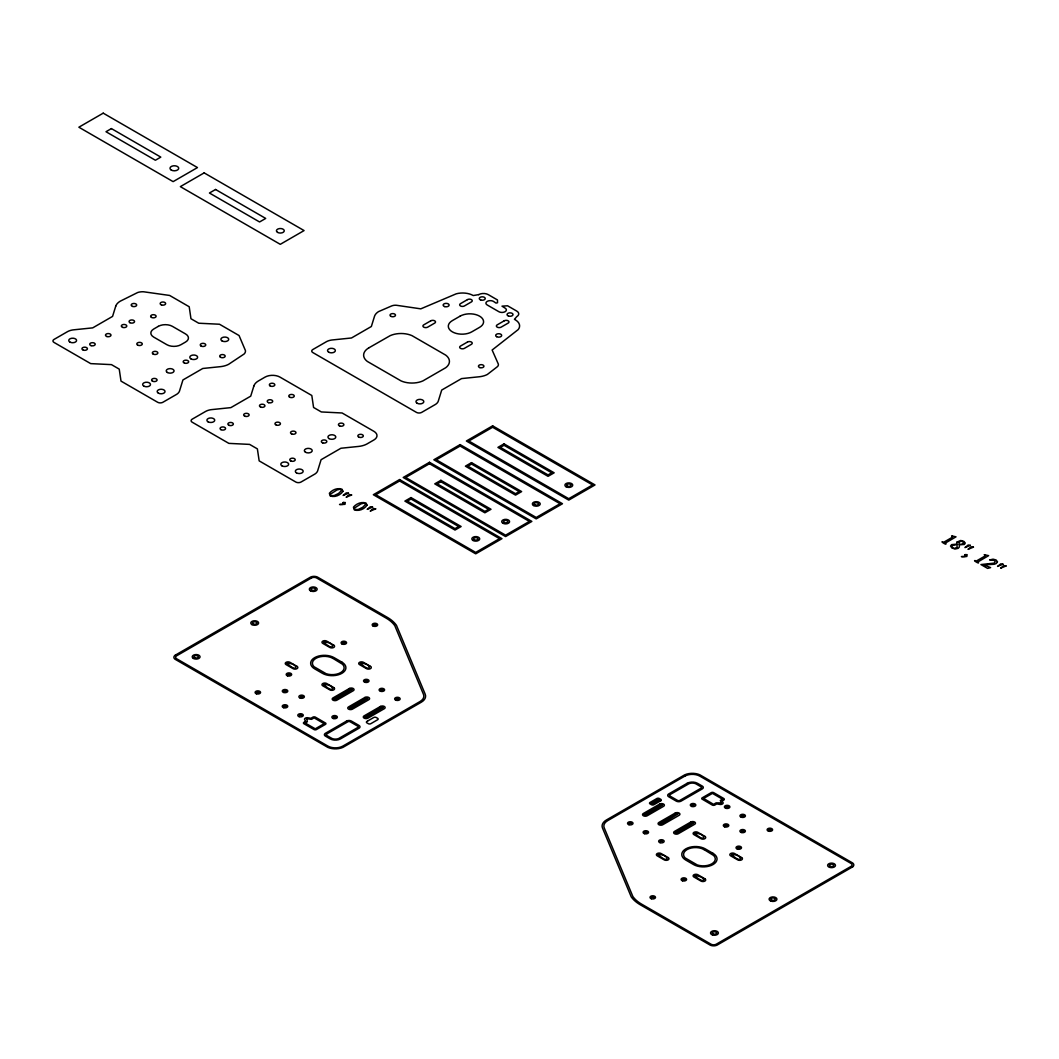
<?xml version="1.0" encoding="UTF-8"?>
<svg xmlns="http://www.w3.org/2000/svg" width="1059" height="1059" viewBox="0 0 1059 1059"><rect width="100%" height="100%" fill="white"/><g stroke="black" fill="none" stroke-linecap="round" stroke-linejoin="round"><path stroke-width="1.5" d="M305.204 723.019L307.362 721.761L307.017 720.014C304.595 717.645 311.187 719.524 311.558 719.326L314.126 717.87L324.173 723.668L315.278 728.817L305.204 723.032M956.992 542.102L956.952 544.127L951.591 544.63L950.532 546.073L952.041 548.099L955.271 548.986L958.223 548.337L959.375 546.934L959.216 544.776L964.392 544.485L965.252 543.029L963.796 541.321L960.738 540.474L956.992 542.102M478.681 294.627L473.241 295.54A15.064 8.697 0 0 0 456.257 293.806L420.794 308.844L396.582 305.296A6.473 3.733 0 0 0 391.578 305.972L378.513 311.624A16.573 9.571 0 0 0 374.489 316.35L371.352 326.503L351.495 337.98L333.108 339.873A11.874 6.857 0 0 0 326.649 341.567L312.815 349.536A3.693 2.131 0 0 0 312.815 352.554L416.452 412.388A3.693 2.131 0 0 0 421.667 412.388L435.487 404.406A11.874 6.857 0 0 0 438.426 400.673L441.709 390.056L461.565 378.592L479.158 376.779A16.573 9.571 0 0 0 487.352 374.462L497.108 366.904A6.473 3.733 0 0 0 498.299 364.018L492.131 350.026L518.208 329.574A15.064 8.697 0 0 0 515.203 319.765L514.436 319.328L516.766 316.628A6.764 3.905 0 0 0 516.766 311.094L507.565 305.786L502.006 306.157L505.09 308.116A4.395 2.542 0 0 1 505.09 311.703A4.395 2.542 0 0 1 498.868 311.703L487.206 304.966A4.395 2.542 0 0 1 487.206 301.378A4.395 2.542 0 0 1 493.428 301.378L496.009 303.099L497.545 302.728L497.465 299.949L488.252 294.627A6.764 3.905 0 0 0 478.681 294.627M945.343 543.068C948.573 546.669 937.877 539.984 943.768 542.208L952.69 537.059L951.631 535.854L956.012 536.834L945.343 543.068M977.947 561.892C981.177 565.493 970.481 558.808 976.372 561.018L985.294 555.882L984.235 554.678L988.616 555.657L977.947 561.892M256.874 692.282L258.806 692.44L256.874 692.282M287.055 663.318C298.453 674.543 299.022 662.894 287.055 663.318M284.077 690.945L286.023 691.09L284.077 690.945M287.955 674.331L289.901 674.477L287.955 674.331M284.037 706.181L285.983 706.327L284.037 706.181M300.663 696.584L302.609 696.729L300.663 696.584M299.591 715.156L301.524 715.302L299.591 715.156M323.776 642.125C335.173 653.337 335.743 641.701 323.776 642.125M323.776 684.524C335.173 695.75 335.743 684.101 323.776 684.524M342.878 642.628L344.81 642.787L342.878 642.628M334.009 698.9L335.756 699.417L352.25 689.475L350.503 689.263L334.009 698.9M333.664 716.983L335.597 717.128L333.664 716.983M349.563 707.875L351.297 708.392L367.791 698.45L366.043 698.238L349.563 707.875M360.497 663.318C371.894 674.543 372.464 662.894 360.497 663.318M373.959 624.678L375.905 624.823L373.959 624.678M365.315 680.752L367.261 680.897L365.315 680.752M365.103 716.85L366.851 717.367L383.332 707.425L381.597 707.213L365.103 716.85M380.909 689.753L382.842 689.899L380.909 689.753M396.45 698.728L398.396 698.874L396.45 698.728M629.324 823.174L631.27 823.32L629.324 823.174M644.349 814.477L646.096 814.993L662.577 805.052L660.829 804.84L644.349 814.477M644.865 832.149L646.811 832.295L644.865 832.149M659.889 823.452L661.637 823.968L678.025 813.894L676.383 813.815L659.889 823.452M660.459 841.15L662.391 841.296L660.459 841.15M658.195 854.534C669.579 865.746 670.148 854.11 658.195 854.534M651.814 897.225L653.747 897.37L651.814 897.225M675.443 832.427L677.178 832.943L693.671 823.002L691.924 822.79L675.443 832.427M692.109 804.919L694.055 805.065L692.215 804.774M682.896 879.274L684.842 879.42L682.896 879.274M694.916 833.327C706.313 844.553 706.882 832.904 694.916 833.327M694.916 875.727C705.612 886.184 707.69 876.548 695.022 875.594M721.391 802.907L716.122 802.868L713.554 804.337L703.6 798.446L712.442 793.376L722.476 799.161L720.319 800.432L721.391 802.907M726.183 806.746L728.129 806.892L726.183 806.746M725.111 825.332L727.043 825.477L725.111 825.332M731.637 854.534C743.034 865.746 743.603 854.11 731.637 854.534M741.737 815.721L743.67 815.867L741.737 815.721M737.805 847.571L739.751 847.716L737.805 847.571M741.697 830.958L743.63 831.103L741.697 830.958M768.9 829.621L770.846 829.766L768.9 829.621M959.11 542.076L959.15 544.366L961.837 544.273L964.167 542.671L961.453 541.096L959.11 542.076M115.709 306.25L112.572 316.403L92.715 327.866L74.329 329.759A11.874 6.857 0 0 0 67.392 331.719L54.035 339.423A3.693 2.131 0 0 0 54.035 342.441L90.703 363.621L111.46 364.627L119.23 369.114L121.004 381.108L157.659 402.274A3.693 2.131 0 0 0 162.887 402.274L176.707 394.305A11.874 6.857 0 0 0 179.646 390.572L182.929 379.956L202.785 368.479L220.378 366.666A16.573 9.571 0 0 0 228.572 364.349L244.126 353.984A9.968 5.758 0 0 0 245.423 350.542L239.056 335.531L219.504 324.239L198.735 323.22L190.964 318.733L189.204 306.753L169.639 295.448L143.627 291.781A9.968 5.758 0 0 0 137.67 292.522L120.316 301.153A16.573 9.571 0 0 0 115.709 306.25M253.869 386.006L250.718 396.159L230.875 407.622L212.488 409.529A11.874 6.857 0 0 0 205.539 411.474L192.182 419.179A3.693 2.131 0 0 0 192.182 422.197L228.863 443.377L249.606 444.396L257.377 448.884L259.164 460.877L295.805 482.03A3.693 2.131 0 0 0 301.034 482.03L314.867 474.061A11.874 6.857 0 0 0 317.806 470.328L321.089 459.712L340.932 448.248L358.524 446.435A16.573 9.571 0 0 0 366.718 444.105L373.906 439.962A10.564 6.102 0 0 0 373.906 431.331L342.11 412.984L321.34 411.951L313.57 407.463L311.809 395.484L279.986 377.11A10.564 6.102 0 0 0 265.054 377.11L258.462 380.922A16.573 9.571 0 0 0 253.869 386.006M341.964 490.145L338.562 493.468L334.128 495.586L330.699 495.638L330.527 494.103L336.908 489.999L339.899 489.218L341.964 490.145M366.03 504.031L362.615 507.367L358.18 509.472L354.752 509.525L354.58 507.989L360.96 503.899L363.965 503.104L366.03 504.031M997.459 561.786L996.294 563.52L994.176 564.275L983.983 564.857L990.589 567.611L987.623 568.405L980.938 564.553L994.097 563.136L995.208 561.733L994.322 560.423L989.622 559.92L993.064 559.178L996.042 559.946L997.459 561.786M348.53 493.229L343.116 495.453L346.333 492.859L348.53 493.229M372.596 507.129L367.182 509.339L370.385 506.745L372.596 507.129M970.375 545.385L964.961 547.596L968.178 545.001L970.375 545.385M1002.979 564.209L997.565 566.419L1000.781 563.825L1002.979 564.209M351.601 495.003L346.174 497.214L349.391 494.606L351.601 495.003M375.654 508.889L370.24 511.1L373.443 508.492L375.654 508.889M973.446 547.146L968.019 549.356L971.235 546.762L973.446 547.146M1006.05 565.969L1000.623 568.18L1003.839 565.572L1006.05 565.969M343.235 502.469L342.812 502.999C348.557 505.527 331.282 504.19 344.969 504.349L345.3 502.522L343.235 502.469M965.08 554.625L964.656 555.141C970.401 557.669 953.14 556.346 966.814 556.491L967.158 554.664L965.08 554.625M952.901 545.345L951.763 546.682L952.623 547.913L954.569 548.456L957.111 547.251L957.018 544.538L952.901 545.345M342.984 491.31C340.23 495.294 334.843 497.651 330.143 495.93L329.362 493.269C332.327 489.721 337.477 487.59 341.978 489.192L342.984 491.31M367.049 505.196C364.283 509.194 358.895 511.537 354.209 509.816L353.428 507.155C356.393 503.621 361.543 501.489 366.043 503.078L367.049 505.196M368.704 347.934L367.314 348.861A17.884 10.325 0 0 0 367.314 361.423L401.083 380.922A17.884 10.325 0 0 0 422.859 380.922L445.733 367.711A17.884 10.325 0 0 0 445.733 355.136L411.977 335.637A17.884 10.325 0 0 0 390.202 335.637L368.704 347.934M175.423 655.084L174.987 655.375A5.441 3.151 0 0 0 174.987 659.201L327.84 747.389A12.377 7.148 0 0 0 342.904 747.389L421.244 702.249A14.919 8.618 0 0 0 425.188 694.161L396.476 625.353A41.5 23.96 0 0 0 387.369 617.384L317.356 577.009A5.441 3.151 0 0 0 310.724 577.009L175.423 655.084M326.662 733.993L326.476 734.112A1.694 0.98 0 0 0 326.476 735.303L331.983 738.454A5.56 3.217 0 0 0 338.761 738.454L357.889 727.44A1.694 0.98 0 0 0 357.889 726.249L350.026 721.709A1.694 0.98 0 0 0 347.961 721.709L326.662 733.993M669.976 794.634L669.804 794.766A1.694 0.98 0 0 0 669.804 795.958L677.654 800.485A1.694 0.98 0 0 0 679.719 800.485L701.204 788.095A1.694 0.98 0 0 0 701.204 786.89L695.697 783.739A5.56 3.217 0 0 0 688.919 783.739L669.976 794.634M852.694 866.831L716.956 945.197A5.441 3.151 0 0 1 710.337 945.197L640.324 904.81A41.5 23.96 0 0 1 631.217 896.841L602.492 828.032A14.919 8.618 0 0 1 606.45 819.957L684.776 774.804A12.377 7.148 0 0 1 699.84 774.804L852.694 863.006A5.441 3.151 0 0 1 852.694 866.831M659.505 800.048L652.675 803.98L651.298 803.185L658.089 799.241L659.505 800.035M367.552 721.073L366.811 721.51A1.84 1.059 0 0 0 366.811 722.807L368.453 723.76A1.84 1.059 0 0 0 370.69 723.76L377.759 719.67A1.84 1.059 0 0 0 377.759 718.386L376.289 717.525A1.84 1.059 0 0 0 373.695 717.525L367.552 721.073M660.869 800.683L653.985 804.681A1.84 1.059 0 0 1 651.391 804.681L649.922 803.821A1.84 1.059 0 0 1 649.922 802.523L656.99 798.446A1.84 1.059 0 0 1 659.227 798.446L660.869 799.399A1.84 1.059 0 0 1 660.869 800.683M305.535 721.391L303.827 722.384A1.84 1.059 0 0 0 303.827 723.668L314.139 729.611A1.84 1.059 0 0 0 316.363 729.611L325.391 724.409A1.84 1.059 0 0 0 325.682 723.138L315.436 717.168A1.84 1.059 0 0 0 312.842 717.168L310.922 718.28L307.282 717.698A2.753 1.589 0 0 0 304.529 719.286L305.535 721.391M723.853 799.823L722.145 800.803L723.151 802.907A2.753 1.589 0 0 1 720.411 804.496L716.758 803.927L714.851 805.039A1.84 1.059 0 0 1 712.257 805.039L701.998 799.068A1.84 1.059 0 0 1 702.289 797.784L711.317 792.582A1.84 1.059 0 0 1 713.554 792.582L723.853 798.539A1.84 1.059 0 0 1 723.853 799.823M103.226 113.154L78.869 127.212L173.12 181.632L197.477 167.574L103.226 113.154M111.407 128.589L105.993 131.726L155.395 160.24L160.809 157.116L111.407 128.589M204.162 172.882L180.348 186.636L280.278 244.325L304.079 230.571L204.162 172.882M215.559 189.482L209.43 193.016L259.574 221.966L265.703 218.432L215.559 189.482M158.334 326.344L153.74 329.005A9.955 5.745 0 0 0 153.74 337.119L166.885 344.704A9.955 5.745 0 0 0 180.943 344.704L185.537 342.057A9.955 5.745 0 0 0 185.537 333.929L172.392 326.344A9.955 5.745 0 0 0 158.334 326.344M430.748 320.824L423.746 324.861A2.793 1.615 0 0 0 423.746 327.138A2.793 1.615 0 0 0 427.704 327.138L434.693 323.101A2.793 1.615 0 0 0 434.693 320.824A2.793 1.615 0 0 0 430.748 320.824M467.469 299.618L460.48 303.668A2.793 1.615 0 0 0 460.48 305.945A2.793 1.615 0 0 0 464.424 305.945L471.414 301.908A2.793 1.615 0 0 0 471.414 299.618A2.793 1.615 0 0 0 467.469 299.618M460.122 316.138L452.339 320.625A13.741 7.929 0 0 0 452.339 331.851A13.741 7.929 0 0 0 471.784 331.851L479.555 327.363A13.741 7.929 0 0 0 479.555 316.138A13.741 7.929 0 0 0 460.122 316.138M467.469 342.031L460.48 346.068A2.793 1.615 0 0 0 460.48 348.345A2.793 1.615 0 0 0 464.424 348.345L471.414 344.307A2.793 1.615 0 0 0 471.414 342.031A2.793 1.615 0 0 0 467.469 342.031M504.19 320.824L497.201 324.861A2.793 1.615 0 0 0 497.201 327.138A2.793 1.615 0 0 0 501.145 327.138L508.148 323.101A2.793 1.615 0 0 0 508.148 320.824A2.793 1.615 0 0 0 504.19 320.824M399.6 479.555L373.324 494.725L475.703 553.831L501.992 538.66L399.6 479.555M429.477 462.293L403.201 477.477L505.593 536.582L531.87 521.412L429.477 462.293M460.109 444.608L433.833 459.778L536.225 518.897L562.501 503.727L460.109 444.608M492.634 425.837L466.357 441.007L568.749 500.113L595.026 484.943L492.634 425.837M399.6 480.971L375.786 494.725L475.703 552.414L499.517 538.66L399.6 480.971M429.477 463.723L405.663 477.477L505.593 535.166L529.394 521.412L429.477 463.723M460.109 446.038L436.308 459.778L536.225 517.467L560.039 503.727L460.109 446.038M492.634 427.254L468.833 441.007L568.749 498.696L592.563 484.943L492.634 427.254M410.998 497.571L404.869 501.106L455.013 530.056L461.142 526.522L410.998 497.571M440.875 480.323L434.746 483.857L484.89 512.808L491.019 509.273L440.875 480.323M471.507 462.624L465.391 466.172L515.534 495.122L521.65 491.575L471.507 462.624M504.031 443.853L497.915 447.388L548.059 476.338L554.175 472.804L504.031 443.853M410.998 498.988L407.344 501.106L455.013 528.626L458.666 526.522L410.998 498.988M440.875 481.739L437.221 483.857L484.89 511.378L488.543 509.273L440.875 481.739M471.507 464.054L467.853 466.172L515.534 493.693L519.188 491.575L471.507 464.054M504.031 445.283L500.377 447.388L548.059 474.909L551.713 472.804L504.031 445.283M311.425 577.989L176.694 655.773A3.693 2.131 0 0 0 176.694 658.791L327.853 746.066A10.63 6.129 0 0 0 342.891 746.066L419.986 701.548A13.211 7.625 0 0 0 423.481 694.373L394.808 625.684A39.62 22.874 0 0 0 386.111 618.099L316.654 577.989A3.693 2.131 0 0 0 311.425 577.989M349.351 688.496L333.016 697.921A2.753 1.589 0 0 0 333.016 700.171A2.753 1.589 0 0 0 336.908 700.171L353.229 690.746A2.753 1.589 0 0 0 353.229 688.496A2.753 1.589 0 0 0 349.351 688.496M364.892 697.471L348.57 706.896A2.753 1.589 0 0 0 348.57 709.146A2.753 1.589 0 0 0 352.448 709.146L368.784 699.721A2.753 1.589 0 0 0 368.784 697.471A2.753 1.589 0 0 0 364.892 697.471M346.558 721.073L325.391 733.305A3.442 1.986 0 0 0 325.391 736.111L330.196 738.891A7.307 4.223 0 0 0 340.535 738.891L358.975 728.248A3.442 1.986 0 0 0 358.975 725.428L351.429 721.073A3.442 1.986 0 0 0 346.558 721.073M380.433 706.459L364.111 715.871A2.753 1.589 0 0 0 364.111 718.121A2.753 1.589 0 0 0 368.002 718.121L384.324 708.696A2.753 1.589 0 0 0 384.324 706.459A2.753 1.589 0 0 0 380.433 706.459M684.802 776.141L607.694 820.646A13.211 7.625 0 0 0 604.199 827.82L632.872 896.523A39.62 22.874 0 0 0 641.582 904.108L711.039 944.204A3.693 2.131 0 0 0 716.255 944.204L850.986 866.421A3.693 2.131 0 0 0 850.986 863.403L699.827 776.141A10.63 6.129 0 0 0 684.802 776.141M687.145 783.303L668.706 793.946A3.442 1.986 0 0 0 668.706 796.765L676.251 801.12A3.442 1.986 0 0 0 681.122 801.12L702.289 788.902A3.442 1.986 0 0 0 702.289 786.082L697.484 783.303A7.307 4.223 0 0 0 687.145 783.303M659.678 804.072L643.356 813.497A2.753 1.589 0 0 0 643.356 815.748A2.753 1.589 0 0 0 647.248 815.748L663.569 806.323A2.753 1.589 0 0 0 663.569 804.072A2.753 1.589 0 0 0 659.678 804.072M675.232 813.06L658.897 822.472A2.753 1.589 0 0 0 658.897 824.723A2.753 1.589 0 0 0 662.788 824.723L679.11 815.298A2.753 1.589 0 0 0 679.11 813.06A2.753 1.589 0 0 0 675.232 813.06M690.772 822.036L674.451 831.461A2.753 1.589 0 0 0 674.451 833.698A2.753 1.589 0 0 0 678.342 833.698L694.664 824.273A2.753 1.589 0 0 0 694.664 822.036A2.753 1.589 0 0 0 690.772 822.036M332.95 658.394L330.382 657.255A11.98 6.923 0 0 0 315.913 658.354A11.98 6.923 0 0 0 314.007 666.707L326.172 673.723A11.98 6.923 0 0 0 340.641 672.624A11.98 6.923 0 0 0 342.534 664.271L332.95 658.394M704.089 849.622L701.508 848.484A11.98 6.923 0 0 0 687.053 849.583A11.98 6.923 0 0 0 685.147 857.922L697.299 864.951A11.98 6.923 0 0 0 711.767 863.853A11.98 6.923 0 0 0 713.673 855.5L704.089 849.622M704.884 836.385L697.881 832.348A2.793 1.615 0 0 0 693.936 832.348A2.793 1.615 0 0 0 693.936 834.624L700.926 838.662A2.793 1.615 0 0 0 704.884 838.662A2.793 1.615 0 0 0 704.884 836.385M741.604 857.578L734.602 853.541A2.793 1.615 0 0 0 730.657 853.541A2.793 1.615 0 0 0 730.657 855.831L737.66 859.868A2.793 1.615 0 0 0 741.604 859.868A2.793 1.615 0 0 0 741.604 857.578M713.011 853.342L705.241 848.855A13.741 7.929 0 0 0 685.808 848.855A13.741 7.929 0 0 0 685.808 860.08L693.579 864.568A13.741 7.929 0 0 0 713.011 864.568A13.741 7.929 0 0 0 713.011 853.342M333.744 645.169L326.754 641.132A2.793 1.615 0 0 0 322.796 641.132A2.793 1.615 0 0 0 322.796 643.409L329.799 647.446A2.793 1.615 0 0 0 333.744 647.446A2.793 1.615 0 0 0 333.744 645.169M370.465 666.376L363.475 662.338A2.793 1.615 0 0 0 359.531 662.338A2.793 1.615 0 0 0 359.531 664.615L366.52 668.653A2.793 1.615 0 0 0 370.465 668.653A2.793 1.615 0 0 0 370.465 666.376M341.885 662.127L334.101 657.639A13.741 7.929 0 0 0 314.669 657.639A13.741 7.929 0 0 0 314.669 668.851L322.439 673.339A13.741 7.929 0 0 0 341.885 673.339A13.741 7.929 0 0 0 341.885 662.127M668.163 857.578L661.16 853.541A2.793 1.615 0 0 0 657.215 853.541A2.793 1.615 0 0 0 657.215 855.831L664.205 859.868A2.793 1.615 0 0 0 668.15 859.868A2.793 1.615 0 0 0 668.15 857.578M704.884 878.785L697.881 874.747A2.793 1.615 0 0 0 693.936 874.747A2.793 1.615 0 0 0 693.936 877.024L700.926 881.062A2.793 1.615 0 0 0 704.884 881.062A2.793 1.615 0 0 0 704.884 878.785M297.023 666.376L290.02 662.338A2.793 1.615 0 0 0 286.076 662.338A2.793 1.615 0 0 0 286.076 664.615L293.078 668.653A2.793 1.615 0 0 0 297.023 668.653A2.793 1.615 0 0 0 297.023 666.376M333.744 687.582L326.754 683.532A2.793 1.615 0 0 0 322.796 683.532A2.793 1.615 0 0 0 322.796 685.822L329.799 689.859A2.793 1.615 0 0 0 333.744 689.859A2.793 1.615 0 0 0 333.744 687.582M222.033 340.919A3.918 2.264 0 0 0 228.585 339.899A3.918 2.264 0 0 0 223.78 337.133A3.918 2.264 0 0 0 222.033 340.919M184.557 363.131A2.753 1.589 0 0 0 188.687 361.754A2.753 1.589 0 0 0 184.557 360.378A2.753 1.589 0 0 0 184.557 363.131M91.087 345.644A2.753 1.589 0 0 0 95.217 344.268A2.753 1.589 0 0 0 91.087 342.891A2.753 1.589 0 0 0 91.087 345.644M69.881 342.057A3.918 2.264 0 0 0 76.447 341.038A3.918 2.264 0 0 0 71.641 338.271A3.918 2.264 0 0 0 69.881 342.057M158.334 393.127A3.918 2.264 0 0 0 164.9 392.108A3.918 2.264 0 0 0 160.094 389.328A3.918 2.264 0 0 0 158.334 393.127M83.304 350.119A2.753 1.589 0 0 0 87.434 348.755A2.753 1.589 0 0 0 83.304 347.378A2.753 1.589 0 0 0 83.304 350.119M143.799 386.085A3.918 2.264 0 0 0 150.365 385.066A3.918 2.264 0 0 0 145.56 382.299A3.918 2.264 0 0 0 143.799 386.085M152.403 381.121A2.753 1.589 0 0 0 156.997 380.406A2.753 1.589 0 0 0 153.634 378.46A2.753 1.589 0 0 0 152.403 381.121M132.574 306.422A2.753 1.589 0 0 0 136.69 305.045A2.753 1.589 0 0 0 132.574 303.668A2.753 1.589 0 0 0 132.574 306.422M201.064 346.041A2.753 1.589 0 0 0 205.658 345.327A2.753 1.589 0 0 0 202.295 343.381A2.753 1.589 0 0 0 201.064 346.041M106.866 336.524A2.753 1.589 0 0 0 110.996 335.147A2.753 1.589 0 0 0 106.866 333.77A2.753 1.589 0 0 0 106.866 336.524M122.685 327.403A2.753 1.589 0 0 0 126.802 326.026A2.753 1.589 0 0 0 122.685 324.663A2.753 1.589 0 0 0 122.685 327.403M220.497 357.254A2.753 1.589 0 0 0 225.09 356.552A2.753 1.589 0 0 0 221.728 354.606A2.753 1.589 0 0 0 220.497 357.254M167.362 372.477A3.918 2.264 0 0 0 173.928 371.471A3.918 2.264 0 0 0 169.122 368.691A3.918 2.264 0 0 0 167.362 372.477M137.604 345.075A2.753 1.589 0 0 0 142.197 344.36A2.753 1.589 0 0 0 138.835 342.414A2.753 1.589 0 0 0 137.604 345.075M129.873 322.664A2.753 1.589 0 0 0 134.467 321.949A2.753 1.589 0 0 0 131.104 320.003A2.753 1.589 0 0 0 129.873 322.664M190.938 358.869A3.918 2.264 0 0 0 197.503 357.849A3.918 2.264 0 0 0 192.698 355.083A3.918 2.264 0 0 0 190.938 358.869M153.145 354.05A2.753 1.589 0 0 0 157.751 353.335A2.753 1.589 0 0 0 154.389 351.389A2.753 1.589 0 0 0 153.145 354.05M161.537 304.966A2.753 1.589 0 0 0 165.654 303.589A2.753 1.589 0 0 0 161.537 302.212A2.753 1.589 0 0 0 161.537 304.966M151.437 317.382A2.753 1.589 0 0 0 156.03 316.681A2.753 1.589 0 0 0 152.668 314.735A2.753 1.589 0 0 0 151.437 317.382M417.114 403.227A3.918 2.264 0 0 0 423.679 402.221A3.918 2.264 0 0 0 418.874 399.442A3.918 2.264 0 0 0 417.114 403.227M444.648 306.58A2.992 1.721 0 0 0 449.122 305.085A2.992 1.721 0 0 0 444.648 303.589A2.992 1.721 0 0 0 444.648 306.58M479.82 367.605A2.753 1.589 0 0 0 483.937 366.229A2.753 1.589 0 0 0 479.82 364.852A2.753 1.589 0 0 0 479.82 367.605M328.674 352.17A3.918 2.264 0 0 0 335.226 351.151A3.918 2.264 0 0 0 330.421 348.385A3.918 2.264 0 0 0 328.674 352.17M390.811 316.297A2.753 1.589 0 0 0 395.417 315.582A2.753 1.589 0 0 0 392.042 313.649A2.753 1.589 0 0 0 390.811 316.297M496.578 336.656A2.992 1.721 0 0 0 501.582 335.875A2.992 1.721 0 0 0 497.915 333.77A2.992 1.721 0 0 0 496.578 336.656M480.773 300.015A2.992 1.721 0 0 0 485.247 298.532A2.992 1.721 0 0 0 480.773 297.036A2.992 1.721 0 0 0 480.773 300.015M508.532 316.045A2.992 1.721 0 0 0 513.019 314.563A2.992 1.721 0 0 0 508.532 313.067A2.992 1.721 0 0 0 508.532 316.045M768.49 831.143A2.753 1.589 0 0 0 772.607 829.766A2.753 1.589 0 0 0 768.49 828.39A2.753 1.589 0 0 0 768.49 831.143M771.045 901.143A3.918 2.264 0 0 0 776.922 899.184A3.918 2.264 0 0 0 771.045 897.225A3.918 2.264 0 0 0 771.045 901.143M737.395 849.093A2.753 1.589 0 0 0 741.512 847.716A2.753 1.589 0 0 0 737.395 846.34A2.753 1.589 0 0 0 737.395 849.093M682.486 880.797A2.753 1.589 0 0 0 686.603 879.42A2.753 1.589 0 0 0 682.486 878.043A2.753 1.589 0 0 0 682.486 880.797M712.495 934.951A3.918 2.264 0 0 0 718.373 932.992A3.918 2.264 0 0 0 712.495 931.02A3.918 2.264 0 0 0 712.495 934.951M651.391 898.747A2.753 1.589 0 0 0 655.508 897.37A2.753 1.589 0 0 0 651.391 895.993A2.753 1.589 0 0 0 651.391 898.747M829.581 867.347A3.918 2.264 0 0 0 835.472 865.375A3.918 2.264 0 0 0 829.581 863.416A3.918 2.264 0 0 0 829.581 867.347M724.687 826.841A2.753 1.589 0 0 0 728.804 825.477A2.753 1.589 0 0 0 724.687 824.101A2.753 1.589 0 0 0 724.687 826.841M660.035 842.673A2.753 1.589 0 0 0 664.152 841.296A2.753 1.589 0 0 0 660.035 839.919A2.753 1.589 0 0 0 660.035 842.673M691.699 806.442A2.753 1.589 0 0 0 695.816 805.065A2.753 1.589 0 0 0 691.699 803.688A2.753 1.589 0 0 0 691.699 806.442M741.313 817.244A2.753 1.589 0 0 0 745.43 815.867A2.753 1.589 0 0 0 741.313 814.503A2.753 1.589 0 0 0 741.313 817.244M725.772 808.269A2.753 1.589 0 0 0 729.889 806.892A2.753 1.589 0 0 0 725.772 805.528A2.753 1.589 0 0 0 725.772 808.269M741.274 832.48A2.753 1.589 0 0 0 745.39 831.103A2.753 1.589 0 0 0 741.274 829.74A2.753 1.589 0 0 0 741.274 832.48M628.9 824.696A2.753 1.589 0 0 0 633.017 823.32A2.753 1.589 0 0 0 628.9 821.956A2.753 1.589 0 0 0 628.9 824.696M644.454 833.671A2.753 1.589 0 0 0 648.571 832.295A2.753 1.589 0 0 0 644.454 830.931A2.753 1.589 0 0 0 644.454 833.671M713.369 934.064A2.158 1.244 0 0 0 716.612 932.992A2.158 1.244 0 0 0 713.369 931.907A2.158 1.244 0 0 0 713.369 934.064M771.918 900.269A2.158 1.244 0 0 0 775.162 899.184A2.158 1.244 0 0 0 771.918 898.098A2.158 1.244 0 0 0 771.918 900.269M830.468 866.461A2.158 1.244 0 0 0 833.711 865.375A2.158 1.244 0 0 0 830.468 864.303A2.158 1.244 0 0 0 830.468 866.461M251.91 624.611A3.918 2.264 0 0 0 258.475 623.605A3.918 2.264 0 0 0 253.67 620.826A3.918 2.264 0 0 0 251.91 624.611M287.545 675.854A2.753 1.589 0 0 0 291.662 674.477A2.753 1.589 0 0 0 287.545 673.114A2.753 1.589 0 0 0 287.545 675.854M341.885 643.898A2.753 1.589 0 0 0 346.478 643.197A2.753 1.589 0 0 0 343.116 641.251A2.753 1.589 0 0 0 341.885 643.898M310.459 590.816A3.918 2.264 0 0 0 317.025 589.797A3.918 2.264 0 0 0 312.22 587.03A3.918 2.264 0 0 0 310.459 590.816M372.98 625.948A2.753 1.589 0 0 0 377.573 625.234A2.753 1.589 0 0 0 374.211 623.301A2.753 1.589 0 0 0 372.98 625.948M256.45 693.804A2.753 1.589 0 0 0 260.567 692.44A2.753 1.589 0 0 0 256.45 691.064A2.753 1.589 0 0 0 256.45 693.804M193.36 658.42A3.918 2.264 0 0 0 199.926 657.401A3.918 2.264 0 0 0 195.121 654.634A3.918 2.264 0 0 0 193.36 658.42M300.253 698.106A2.753 1.589 0 0 0 304.37 696.729A2.753 1.589 0 0 0 300.253 695.353A2.753 1.589 0 0 0 300.253 698.106M364.905 682.274A2.753 1.589 0 0 0 369.022 680.897A2.753 1.589 0 0 0 364.905 679.521A2.753 1.589 0 0 0 364.905 682.274M333.241 718.505A2.753 1.589 0 0 0 337.358 717.128A2.753 1.589 0 0 0 333.241 715.765A2.753 1.589 0 0 0 333.241 718.505M283.613 707.703A2.753 1.589 0 0 0 287.744 706.327A2.753 1.589 0 0 0 283.613 704.95A2.753 1.589 0 0 0 283.613 707.703M299.168 716.678A2.753 1.589 0 0 0 303.284 715.302A2.753 1.589 0 0 0 299.168 713.925A2.753 1.589 0 0 0 299.168 716.678M283.666 692.467A2.753 1.589 0 0 0 287.783 691.09A2.753 1.589 0 0 0 283.666 689.713A2.753 1.589 0 0 0 283.666 692.467M396.026 700.251A2.753 1.589 0 0 0 400.156 698.874A2.753 1.589 0 0 0 396.026 697.497A2.753 1.589 0 0 0 396.026 700.251M380.485 691.275A2.753 1.589 0 0 0 384.602 689.899A2.753 1.589 0 0 0 380.485 688.522A2.753 1.589 0 0 0 380.485 691.275M253.154 623.897A2.158 1.244 0 0 0 256.768 623.341A2.158 1.244 0 0 0 254.12 621.805A2.158 1.244 0 0 0 253.154 623.897M311.703 590.101A2.158 1.244 0 0 0 315.317 589.532A2.158 1.244 0 0 0 312.67 588.01A2.158 1.244 0 0 0 311.703 590.101M195.055 657.904A2.158 1.244 0 0 0 198.298 656.818A2.158 1.244 0 0 0 195.055 655.733A2.158 1.244 0 0 0 195.055 657.904M322.704 442.887A2.753 1.589 0 0 0 326.834 441.524A2.753 1.589 0 0 0 322.704 440.147A2.753 1.589 0 0 0 322.704 442.887M276.32 425.083A2.753 1.589 0 0 0 280.45 423.706A2.753 1.589 0 0 0 276.32 422.342A2.753 1.589 0 0 0 276.32 425.083M358.644 437.023A2.753 1.589 0 0 0 363.237 436.308A2.753 1.589 0 0 0 359.875 434.362A2.753 1.589 0 0 0 358.644 437.023M268.589 402.672A2.753 1.589 0 0 0 272.719 401.295A2.753 1.589 0 0 0 268.589 399.918A2.753 1.589 0 0 0 268.589 402.672M260.832 407.159A2.753 1.589 0 0 0 264.949 405.796A2.753 1.589 0 0 0 260.832 404.419A2.753 1.589 0 0 0 260.832 407.159M291.874 434.058A2.753 1.589 0 0 0 295.99 432.681A2.753 1.589 0 0 0 291.874 431.317A2.753 1.589 0 0 0 291.874 434.058M291.119 461.128A2.753 1.589 0 0 0 295.236 459.752A2.753 1.589 0 0 0 291.119 458.388A2.753 1.589 0 0 0 291.119 461.128M229.234 425.4A2.753 1.589 0 0 0 233.364 424.024A2.753 1.589 0 0 0 229.234 422.66A2.753 1.589 0 0 0 229.234 425.4M220.881 429.636A2.753 1.589 0 0 0 225.488 428.921A2.753 1.589 0 0 0 222.112 426.976A2.753 1.589 0 0 0 220.881 429.636M281.946 465.841A3.918 2.264 0 0 0 288.511 464.835A3.918 2.264 0 0 0 283.706 462.055A3.918 2.264 0 0 0 281.946 465.841M305.508 452.246A3.918 2.264 0 0 0 312.074 451.227A3.918 2.264 0 0 0 307.269 448.447A3.918 2.264 0 0 0 305.508 452.246M245.026 416.28A2.753 1.589 0 0 0 249.143 414.903A2.753 1.589 0 0 0 245.026 413.526A2.753 1.589 0 0 0 245.026 416.28M329.084 438.625A3.918 2.264 0 0 0 335.65 437.619A3.918 2.264 0 0 0 330.845 434.839A3.918 2.264 0 0 0 329.084 438.625M208.041 421.813A3.918 2.264 0 0 0 214.593 420.807A3.918 2.264 0 0 0 209.788 418.027A3.918 2.264 0 0 0 208.041 421.813M270.151 385.926A2.753 1.589 0 0 0 274.744 385.211A2.753 1.589 0 0 0 271.382 383.279A2.753 1.589 0 0 0 270.151 385.926M296.48 472.883A3.918 2.264 0 0 0 303.046 471.864A3.918 2.264 0 0 0 298.241 469.097A3.918 2.264 0 0 0 296.48 472.883M339.78 426.049A2.753 1.589 0 0 0 343.897 424.672A2.753 1.589 0 0 0 339.78 423.309A2.753 1.589 0 0 0 339.78 426.049M289.584 397.151A2.753 1.589 0 0 0 294.177 396.437A2.753 1.589 0 0 0 290.815 394.491A2.753 1.589 0 0 0 289.584 397.151M277.564 232.384A3.918 2.264 0 0 0 284.13 231.365A3.918 2.264 0 0 0 279.324 228.598A3.918 2.264 0 0 0 277.564 232.384M473.002 540.474A3.918 2.264 0 0 0 479.568 539.455A3.918 2.264 0 0 0 474.763 536.675A3.918 2.264 0 0 0 473.002 540.474M474.247 539.746A2.158 1.244 0 0 0 477.861 539.19A2.158 1.244 0 0 0 475.213 537.668A2.158 1.244 0 0 0 474.247 539.746M504.124 522.497A2.158 1.244 0 0 0 507.738 521.941A2.158 1.244 0 0 0 505.09 520.419A2.158 1.244 0 0 0 504.124 522.497M502.879 523.225A3.918 2.264 0 0 0 509.445 522.206A3.918 2.264 0 0 0 504.64 519.426A3.918 2.264 0 0 0 502.879 523.225M534.755 504.812A2.158 1.244 0 0 0 538.382 504.256A2.158 1.244 0 0 0 535.735 502.721A2.158 1.244 0 0 0 534.755 504.812M533.511 505.527A3.918 2.264 0 0 0 540.077 504.521A3.918 2.264 0 0 0 535.272 501.741A3.918 2.264 0 0 0 533.511 505.527M567.293 486.041A2.158 1.244 0 0 0 570.907 485.472A2.158 1.244 0 0 0 568.259 483.95A2.158 1.244 0 0 0 567.293 486.041M566.049 486.756A3.918 2.264 0 0 0 572.601 485.737A3.918 2.264 0 0 0 567.796 482.97A3.918 2.264 0 0 0 566.049 486.756M171.267 170.062A4.368 2.528 0 0 0 178.574 168.924A4.368 2.528 0 0 0 173.226 165.839A4.368 2.528 0 0 0 171.267 170.062"/></g></svg>
